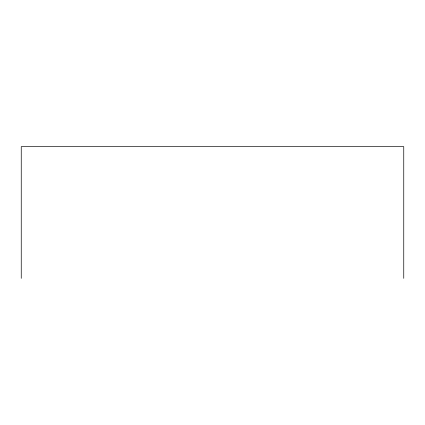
<?xml version="1.0" encoding="UTF-8"?>
<svg xmlns="http://www.w3.org/2000/svg" width="425" height="425" viewBox="0 0 425 425"><rect width="100%" height="100%" fill="white"/><g stroke="black" fill="none" stroke-linecap="round" stroke-linejoin="round"><path stroke-width="0.64" d="M403.75 278.354L403.75 146.646L21.25 146.646L21.25 278.354"/></g></svg>
